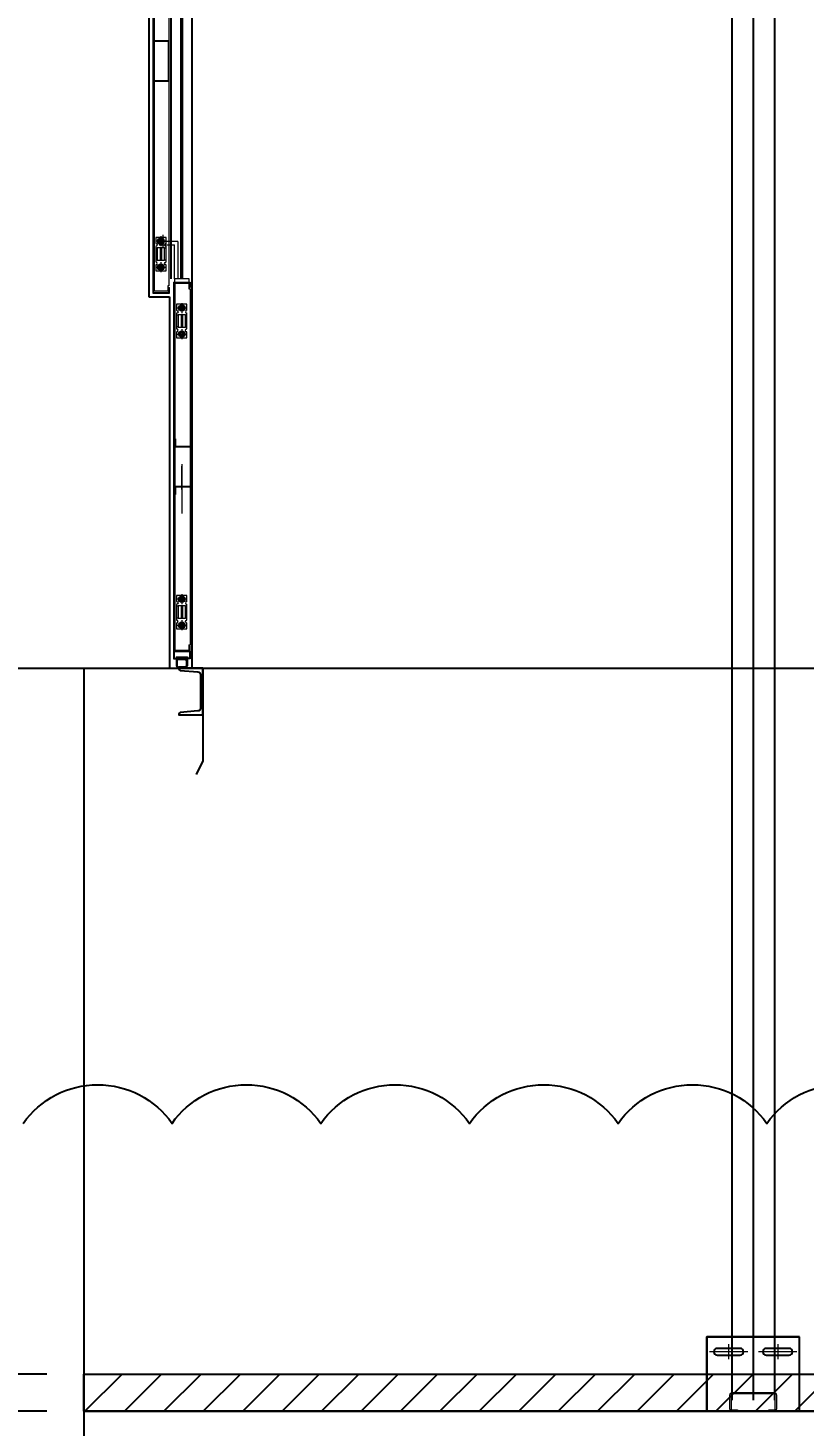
# Model space of a CAD drawing. Header units: millimetres. Extents: x 2370 to 266135, y -585395 to 33485.
# Drawn here: x 214324 to 216411, y -876 to 2888 of the extents above; entities that cross this region are included whole.
import ezdxf
from ezdxf.lldxf.tags import DXFTag

# ---------------------------------------------------------------- set-up
doc = ezdxf.new("R2010")
doc.units = ezdxf.units.MM
doc.linetypes.add('HIDD', pattern=[0.375, 0.25, -0.125])
for name, color, linetype in [('0글씨', 3, 'Continuous'), ('1', 1, 'CENTER2'), ('15', 15, 'Continuous'), ('A-CEN', 22, 'Continuous'), ('DOOR', 4, 'Continuous'), ('FIN', 9, 'Continuous'), ('FIN-4', 4, 'Continuous'), ('x-sec$0$X_단면도(창고동)$0$ELE-2', 4, 'Continuous'), ('주단면도-1$0$A-ST-CONC', 2, 'Continuous')]:
    doc.layers.add(name, color=color, linetype=linetype)
for name, color, linetype, lineweight in [('6', 6, 'Continuous', 30), ('PANEL', 4, 'Continuous', 13), ('중심선', 6, 'CENTER2', 9)]:
    doc.layers.add(name, color=color, linetype=linetype, lineweight=lineweight)
doc.styles.get("Standard").update_dxf_attribs({"font": 'NanumGothicBold.ttf'})
tags = doc.linetypes.add('CENTER', pattern=[2, 1.25, -0.25, 0.25, -0.25]).pattern_tags.tags
tags[10:11] = [DXFTag(74, 4), DXFTag(75, 0), DXFTag(340, '0'), DXFTag(46, 1.0), DXFTag(50, 0.0), DXFTag(44, 0.0), DXFTag(45, 0.0)]
tags[8:9] = [DXFTag(74, 4), DXFTag(75, 0), DXFTag(340, '0'), DXFTag(46, 1.0), DXFTag(50, 0.0), DXFTag(44, 0.0), DXFTag(45, 0.0)]
tags[6:7] = [DXFTag(74, 4), DXFTag(75, 0), DXFTag(340, '0'), DXFTag(46, 1.0), DXFTag(50, 0.0), DXFTag(44, 0.0), DXFTag(45, 0.0)]
tags[4:5] = [DXFTag(74, 4), DXFTag(75, 0), DXFTag(340, '0'), DXFTag(46, 1.0), DXFTag(50, 0.0), DXFTag(44, 0.0), DXFTag(45, 0.0)]
tags = doc.linetypes.add('CENTER2', pattern=[1.125, 0.75, -0.125, 0.125, -0.125]).pattern_tags.tags
tags[10:11] = [DXFTag(74, 4), DXFTag(75, 0), DXFTag(340, '0'), DXFTag(46, 1.0), DXFTag(50, 0.0), DXFTag(44, 0.0), DXFTag(45, 0.0)]
tags[8:9] = [DXFTag(74, 4), DXFTag(75, 0), DXFTag(340, '0'), DXFTag(46, 1.0), DXFTag(50, 0.0), DXFTag(44, 0.0), DXFTag(45, 0.0)]
tags[6:7] = [DXFTag(74, 4), DXFTag(75, 0), DXFTag(340, '0'), DXFTag(46, 1.0), DXFTag(50, 0.0), DXFTag(44, 0.0), DXFTag(45, 0.0)]
tags[4:5] = [DXFTag(74, 4), DXFTag(75, 0), DXFTag(340, '0'), DXFTag(46, 1.0), DXFTag(50, 0.0), DXFTag(44, 0.0), DXFTag(45, 0.0)]
tags = doc.linetypes.add('HIDDEN', pattern=[0.375, 0.25, -0.125]).pattern_tags.tags
tags[6:7] = [DXFTag(74, 4), DXFTag(75, 0), DXFTag(340, '0'), DXFTag(46, 1.0), DXFTag(50, 0.0), DXFTag(44, 0.0), DXFTag(45, 0.0)]
tags[4:5] = [DXFTag(74, 4), DXFTag(75, 0), DXFTag(340, '0'), DXFTag(46, 1.0), DXFTag(50, 0.0), DXFTag(44, 0.0), DXFTag(45, 0.0)]
tags = doc.linetypes.add('PHANTOM', pattern=[2.5, 1.25, -0.25, 0.25, -0.25, 0.25, -0.25]).pattern_tags.tags
tags[14:15] = [DXFTag(74, 4), DXFTag(75, 0), DXFTag(340, '0'), DXFTag(46, 1.0), DXFTag(50, 0.0), DXFTag(44, 0.0), DXFTag(45, 0.0)]
tags[12:13] = [DXFTag(74, 4), DXFTag(75, 0), DXFTag(340, '0'), DXFTag(46, 1.0), DXFTag(50, 0.0), DXFTag(44, 0.0), DXFTag(45, 0.0)]
tags[10:11] = [DXFTag(74, 4), DXFTag(75, 0), DXFTag(340, '0'), DXFTag(46, 1.0), DXFTag(50, 0.0), DXFTag(44, 0.0), DXFTag(45, 0.0)]
tags[8:9] = [DXFTag(74, 4), DXFTag(75, 0), DXFTag(340, '0'), DXFTag(46, 1.0), DXFTag(50, 0.0), DXFTag(44, 0.0), DXFTag(45, 0.0)]
tags[6:7] = [DXFTag(74, 4), DXFTag(75, 0), DXFTag(340, '0'), DXFTag(46, 1.0), DXFTag(50, 0.0), DXFTag(44, 0.0), DXFTag(45, 0.0)]
tags[4:5] = [DXFTag(74, 4), DXFTag(75, 0), DXFTag(340, '0'), DXFTag(46, 1.0), DXFTag(50, 0.0), DXFTag(44, 0.0), DXFTag(45, 0.0)]
doc.dimstyles.new('DIM-A-002-단면', dxfattribs={"dimscale": 330, "dimtxt": 1, "dimasz": 0.4, "dimexe": 0.2, "dimexo": 0.3, "dimgap": 0.4, "dimtad": 1, "dimdec": 0, "dimtxsty": 'Standard', "dimcen": 0, "dimclrd": 15, "dimclre": 15, "dimclrt": 3, "dimadec": 0, "dimazin": 0, "dimtfac": 1, "dimtmove": 0, "dimatfit": 3, "dimfxl": 1, "dimarcsym": 0})

# ---------------------------------------------------------------- blocks, each defined once
blk = doc.blocks.new('A$CB6419878')
at = {"layer": '6', "linetype": 'ByBlock', "lineweight": 9, "ltscale": 6}
h = blk.add_hatch(color=2, dxfattribs=at)
h.paths.add_polyline_path([(1143.1, 316.2), (1143.1, 313.2), (1133.1, 313.2), (1133.1, 311.6), (1143.1, 311.6), (1143.1, 292.6, -0.414214), (1137.1, 286.6), (1119.1, 286.6, -0.414214), (1113.1, 292.6), (1113.1, 311.6), (1123.1, 311.6), (1123.1, 313.2), (1113.1, 313.2), (1113.1, 316.2)])
h.paths.add_polyline_path([(1119.1, 308.6, 0.414214), (1116.1, 305.6), (1116.1, 292.6, 0.414214), (1119.1, 289.6), (1137.1, 289.6, 0.414214), (1140.1, 292.6), (1140.1, 305.6, 0.414214), (1137.1, 308.6)], flags=16)
at = {"layer": '1', "color": 1, "lineweight": 9}
for p, q in [((1085.4, 1435.5, 0), (1058.4, 1435.5, 0)), ((1071.9, 1449, 0), (1071.9, 1422, 0)), ((1058.4, 1365.5, 0), (1085.4, 1365.5, 0)), ((1071.9, 1379, 0), (1071.9, 1352, 0)), ((1141.6, 1255.5, 0), (1114.6, 1255.5, 0)), ((1128.1, 1269, 0), (1128.1, 1242, 0)), ((1114.6, 1185.5, 0), (1141.6, 1185.5, 0)), ((1128.1, 1199, 0), (1128.1, 1172, 0)), ((1141.6, 471.6, 0), (1114.6, 471.6, 0)), ((1128.1, 485.1, 0), (1128.1, 458.1, 0)), ((1128.1, 415.1, 0), (1128.1, 388.1, 0)), ((1114.6, 401.6, 0), (1141.6, 401.6, 0))]:
    blk.add_line(p, q, dxfattribs=at)
at = {"layer": '1', "color": 1, "linetype": 'CENTER', "lineweight": 9}
blk.add_line((1077.1, 1452.5, 0), (1077.1, 1416.5, 0), dxfattribs=at)
at = {"layer": '6', "color": 0, "linetype": 'ByBlock', "lineweight": 9, "ltscale": 6}
for p, q in [((1123.1, 313.2, 0), (1113.1, 313.2, 0)), ((1113.1, 311.6, 0), (1123.1, 311.6, 0)), ((1137.1, 308.6, 0), (1119.1, 308.6, 0)), ((1137.1, 308.6, 0), (1119.1, 308.6, 0)), ((1123.1, 313.2, 0), (1123.1, 311.6, 0)), ((1123.1, 313.2, 0), (1123.1, 311.6, 0)), ((1133.1, 313.2, 0), (1133.1, 311.6, 0)), ((1133.1, 313.2, 0), (1133.1, 311.6, 0)), ((1133.1, 313.2, 0), (1143.1, 313.2, 0)), ((1133.1, 311.6, 0), (1143.1, 311.6, 0)), ((1137.1, 289.6, 0), (1119.1, 289.6, 0)), ((1137.1, 289.6, 0), (1119.1, 289.6, 0)), ((1119.1, 286.6, 0), (1137.1, 286.6, 0)), ((1119.1, 286.6, 0), (1137.1, 286.6, 0))]:
    blk.add_line(p, q, dxfattribs=at)
at = {"layer": 'DOOR', "lineweight": 9}
for p, q in [((1049.8, 2325.2, 0), (1049.8, 1295.5, 0)), ((1051.4, 1300.5, 0), (1051.4, 2325.2, 0)), ((1051.4, 2323.6, 0), (1051.4, 1297.1, 0)), ((1093.4, 2325.2, 0), (1093.4, 1315.5, 0)), ((1051.4, 1995.3, 0), (1053, 1995.3, 0)), ((1051.4, 1995.3, 0), (1051.4, 1973.7, 0)), ((1053, 1995.3, 0), (1053, 1975.3, 0)), ((1051.4, 1973.7, 0), (1091.8, 1973.7, 0)), ((1053, 1975.3, 0), (1093.4, 1975.3, 0)), ((1091.8, 1973.7, 0), (1091.8, 1866.9, 0)), ((1093.4, 1975.3, 0), (1093.4, 1865.3, 0)), ((1091.8, 1866.9, 0), (1051.4, 1866.9, 0)), ((1051.4, 1866.9, 0), (1051.4, 1845.3, 0)), ((1051.4, 1845.3, 0), (1053, 1845.3, 0)), ((1093.4, 1865.3, 0), (1053, 1865.3, 0)), ((1053, 1865.3, 0), (1053, 1845.3, 0)), ((1064.4, 1435.5, 0), (1068.2, 1442, 0)), ((1068.2, 1429, 0), (1064.4, 1435.5, 0)), ((1067.1, 1434.5, 0), (1067.1, 1425.5, 0)), ((1117.1, 1434.5, 0), (1067.1, 1434.5, 0)), ((1068.2, 1442, 0), (1075.7, 1442, 0)), ((1075.7, 1442, 0), (1079.4, 1435.5, 0)), ((1079.4, 1435.5, 0), (1075.7, 1429, 0)), ((1117.1, 1434.5, 0), (1117.1, 1334.5, 0)), ((1067.1, 1425.5, 0), (1108.1, 1425.5, 0)), ((1075.7, 1429, 0), (1068.2, 1429, 0)), ((1108.1, 1334.5, 0), (1108.1, 1425.5, 0)), ((1068.2, 1372, 0), (1064.4, 1365.5, 0)), ((1064.4, 1365.5, 0), (1068.2, 1359, 0)), ((1075.7, 1372, 0), (1068.2, 1372, 0)), ((1068.2, 1359, 0), (1075.7, 1359, 0)), ((1079.4, 1365.5, 0), (1075.7, 1372, 0)), ((1075.7, 1359, 0), (1079.4, 1365.5, 0)), ((1105.6, 1325.5, 0), (1150.6, 1325.5, 0)), ((1105.6, 1325.5, 0), (1105.6, 331.6, 0)), ((1107.2, 1323.9, 0), (1149, 1323.9, 0)), ((1107.2, 333.2, 0), (1107.2, 1323.9, 0)), ((1107.2, 1322.6, 0), (1147.2, 1322.6, 0)), ((1107.2, 333.7, 0), (1107.2, 1322.6, 0)), ((1108.1, 1334.5, 0), (1108.1, 1325.5, 0)), ((1117.1, 1334.5, 0), (1108.1, 1334.5, 0)), ((1148.1, 1334.5, 0), (1108.1, 1334.5, 0)), ((1108.1, 1325.5, 0), (1148.1, 1325.5, 0)), ((1147.2, 1322.6, 0), (1147.2, 1307.6, 0)), ((1148.1, 1325.5, 0), (1148.1, 1334.5, 0)), ((1149, 1323.9, 0), (1149, 1310.5, 0)), ((1150.6, 1325.5, 0), (1150.6, 1310.5, 0)), ((1049.8, 1295.5, 0), (1094.8, 1295.5, 0)), ((1090.4, 1300.5, 0), (1051.4, 1300.5, 0)), ((1051.4, 1297.1, 0), (1093.2, 1297.1, 0)), ((1093.4, 1315.5, 0), (1090.4, 1315.5, 0)), ((1090.4, 1315.5, 0), (1090.4, 1300.5, 0)), ((1093.2, 1310.5, 0), (1094.8, 1310.5, 0)), ((1093.2, 1297.1, 0), (1093.2, 1310.5, 0)), ((1094.8, 1295.5, 0), (1094.8, 1310.5, 0)), ((1147.2, 1307.6, 0), (1150.2, 1307.6, 0)), ((1149, 1310.5, 0), (1150.6, 1310.5, 0)), ((1150.2, 1307.6, 0), (1150.2, 348.7, 0)), ((1120.6, 1255.5, 0), (1124.4, 1262, 0)), ((1124.4, 1249, 0), (1120.6, 1255.5, 0)), ((1124.4, 1262, 0), (1131.9, 1262, 0)), ((1131.9, 1249, 0), (1124.4, 1249, 0)), ((1131.9, 1262, 0), (1135.6, 1255.5, 0)), ((1135.6, 1255.5, 0), (1131.9, 1249, 0)), ((1124.4, 1192, 0), (1120.6, 1185.5, 0)), ((1120.6, 1185.5, 0), (1124.4, 1179, 0)), ((1131.9, 1192, 0), (1124.4, 1192, 0)), ((1124.4, 1179, 0), (1131.9, 1179, 0)), ((1135.6, 1185.5, 0), (1131.9, 1192, 0)), ((1131.9, 1179, 0), (1135.6, 1185.5, 0)), ((1109.8, 903.3, 0), (1111.4, 903.3, 0)), ((1109.8, 903.3, 0), (1109.8, 881.7, 0)), ((1111.4, 903.3, 0), (1111.4, 883.3, 0)), ((1109.8, 881.7, 0), (1150.2, 881.7, 0)), ((1111.4, 883.3, 0), (1151.8, 883.3, 0)), ((1150.2, 881.7, 0), (1150.2, 774.9, 0)), ((1151.8, 883.3, 0), (1151.8, 773.3, 0)), ((1128.1, 835.2, 0), (1128.1, 772.2, 0)), ((1128.1, 767.2, 0), (1128.1, 830.2, 0)), ((1128.1, 825.2, 0), (1128.1, 762.2, 0)), ((1109.8, 774.9, 0), (1109.8, 753.3, 0)), ((1150.2, 774.9, 0), (1109.8, 774.9, 0)), ((1109.8, 753.3, 0), (1111.4, 753.3, 0)), ((1111.4, 773.3, 0), (1111.4, 753.3, 0)), ((1151.8, 773.3, 0), (1111.4, 773.3, 0)), ((1128.1, 775.2, 0), (1128.1, 712.2, 0)), ((1128.1, 765.2, 0), (1128.1, 702.2, 0)), ((1120.6, 471.6, 0), (1124.4, 478.1, 0)), ((1124.4, 465.1, 0), (1120.6, 471.6, 0)), ((1124.4, 478.1, 0), (1131.9, 478.1, 0)), ((1131.9, 465.1, 0), (1124.4, 465.1, 0)), ((1131.9, 478.1, 0), (1135.6, 471.6, 0)), ((1135.6, 471.6, 0), (1131.9, 465.1, 0)), ((1124.4, 408.1, 0), (1120.6, 401.6, 0)), ((1120.6, 401.6, 0), (1124.4, 395.1, 0)), ((1131.9, 408.1, 0), (1124.4, 408.1, 0)), ((1124.4, 395.1, 0), (1131.9, 395.1, 0)), ((1135.6, 401.6, 0), (1131.9, 408.1, 0)), ((1131.9, 395.1, 0), (1135.6, 401.6, 0)), ((1147.2, 348.7, 0), (1150.2, 348.7, 0)), ((1147.2, 348.7, 0), (1147.2, 333.7, 0)), ((1149, 346.6, 0), (1150.6, 346.6, 0)), ((1149, 333.2, 0), (1149, 346.6, 0)), ((1150.6, 331.6, 0), (1150.6, 346.6, 0)), ((1105.6, 331.6, 0), (1105.6, 311.6, 0)), ((1150.6, 331.6, 0), (1105.6, 331.6, 0)), ((1105.6, 331.6, 0), (1150.6, 331.6, 0)), ((1105.6, 311.6, 0), (1118.1, 311.6, 0)), ((1147.2, 333.7, 0), (1107.2, 333.7, 0)), ((1107.2, 333.2, 0), (1149, 333.2, 0)), ((1107.2, 330, 0), (1107.2, 313.2, 0)), ((1149, 330, 0), (1107.2, 330, 0)), ((1107.2, 313.2, 0), (1118.1, 313.2, 0)), ((1113.1, 316.2, 0), (1113.1, 313.2, 0)), ((1113.1, 316.2, 0), (1113.1, 313.2, 0)), ((1113.1, 316.2, 0), (1143.1, 316.2, 0)), ((1113.1, 316.2, 0), (1143.1, 316.2, 0)), ((1113.1, 311.6, 0), (1113.1, 292.6, 0)), ((1113.1, 311.6, 0), (1113.1, 292.6, 0)), ((1116.1, 305.6, 0), (1116.1, 292.6, 0)), ((1116.1, 305.6, 0), (1116.1, 292.6, 0)), ((1118.1, 313.2, 0), (1118.1, 311.6, 0)), ((1138.1, 313.2, 0), (1138.1, 311.6, 0)), ((1149, 313.2, 0), (1138.1, 313.2, 0)), ((1150.6, 311.6, 0), (1138.1, 311.6, 0)), ((1140.1, 305.6, 0), (1140.1, 292.6, 0)), ((1140.1, 305.6, 0), (1140.1, 292.6, 0)), ((1143.1, 316.2, 0), (1143.1, 313.2, 0)), ((1143.1, 316.2, 0), (1143.1, 313.2, 0)), ((1143.1, 311.6, 0), (1143.1, 292.6, 0)), ((1143.1, 311.6, 0), (1143.1, 292.6, 0)), ((1149, 330, 0), (1149, 313.2, 0)), ((1150.6, 331.6, 0), (1150.6, 311.6, 0))]:
    blk.add_line(p, q, dxfattribs=at)
at = {"layer": 'DOOR', "linetype": 'HIDDEN', "lineweight": 9}
for p, q in [((1054.6, 1300.5, 0), (1054.6, 2325.2, 0)), ((1110.4, 333.7, 0), (1110.4, 1322.6, 0))]:
    blk.add_line(p, q, dxfattribs=at)
at = {"layer": 'DOOR', "lineweight": 9, "ltscale": 8}
for p, q in [((1057.9, 1445.5, 0), (1057.9, 1429.5, 0)), ((1085.9, 1445.5, 0), (1057.9, 1445.5, 0)), ((1085.9, 1429.5, 0), (1085.9, 1445.5, 0)), ((1057.9, 1421.5, 0), (1057.9, 1379.5, 0)), ((1061.9, 1416.5, 0), (1057.9, 1416.5, 0)), ((1081.9, 1417.5, 0), (1061.9, 1417.5, 0)), ((1061.9, 1417.5, 0), (1061.9, 1383.5, 0)), ((1069.9, 1417.5, 0), (1069.9, 1383.5, 0)), ((1073.9, 1417.5, 0), (1073.9, 1383.5, 0)), ((1081.9, 1383.5, 0), (1081.9, 1417.5, 0)), ((1085.9, 1416.5, 0), (1081.9, 1416.5, 0)), ((1085.9, 1379.5, 0), (1085.9, 1421.5, 0)), ((1061.9, 1384.5, 0), (1057.9, 1384.5, 0)), ((1057.9, 1371.5, 0), (1057.9, 1355.5, 0)), ((1057.9, 1355.5, 0), (1085.9, 1355.5, 0)), ((1081.9, 1383.5, 0), (1061.9, 1383.5, 0)), ((1085.9, 1384.5, 0), (1081.9, 1384.5, 0)), ((1085.9, 1355.5, 0), (1085.9, 1371.5, 0)), ((1114.1, 1265.5, 0), (1114.1, 1249.5, 0)), ((1142.1, 1265.5, 0), (1114.1, 1265.5, 0)), ((1142.1, 1249.5, 0), (1142.1, 1265.5, 0)), ((1114.1, 1241.5, 0), (1114.1, 1199.5, 0)), ((1118.1, 1236.5, 0), (1114.1, 1236.5, 0)), ((1118.1, 1204.5, 0), (1114.1, 1204.5, 0)), ((1138.1, 1237.5, 0), (1118.1, 1237.5, 0)), ((1118.1, 1237.5, 0), (1118.1, 1203.5, 0)), ((1126.1, 1237.5, 0), (1126.1, 1203.5, 0)), ((1130.1, 1237.5, 0), (1130.1, 1203.5, 0)), ((1138.1, 1203.5, 0), (1138.1, 1237.5, 0)), ((1142.1, 1236.5, 0), (1138.1, 1236.5, 0)), ((1142.1, 1204.5, 0), (1138.1, 1204.5, 0)), ((1142.1, 1199.5, 0), (1142.1, 1241.5, 0)), ((1114.1, 1191.5, 0), (1114.1, 1175.5, 0)), ((1114.1, 1175.5, 0), (1142.1, 1175.5, 0)), ((1138.1, 1203.5, 0), (1118.1, 1203.5, 0)), ((1142.1, 1175.5, 0), (1142.1, 1191.5, 0)), ((1114.1, 481.6, 0), (1114.1, 465.6, 0)), ((1142.1, 481.6, 0), (1114.1, 481.6, 0)), ((1114.1, 457.6, 0), (1114.1, 415.6, 0)), ((1118.1, 452.6, 0), (1114.1, 452.6, 0)), ((1138.1, 453.6, 0), (1118.1, 453.6, 0)), ((1118.1, 453.6, 0), (1118.1, 419.6, 0)), ((1126.1, 453.6, 0), (1126.1, 419.6, 0)), ((1130.1, 453.6, 0), (1130.1, 419.6, 0)), ((1138.1, 419.6, 0), (1138.1, 453.6, 0)), ((1142.1, 452.6, 0), (1138.1, 452.6, 0)), ((1142.1, 465.6, 0), (1142.1, 481.6, 0)), ((1142.1, 415.6, 0), (1142.1, 457.6, 0)), ((1118.1, 420.6, 0), (1114.1, 420.6, 0)), ((1138.1, 419.6, 0), (1118.1, 419.6, 0)), ((1142.1, 420.6, 0), (1138.1, 420.6, 0)), ((1114.1, 407.6, 0), (1114.1, 391.6, 0)), ((1114.1, 391.6, 0), (1142.1, 391.6, 0)), ((1142.1, 391.6, 0), (1142.1, 407.6, 0))]:
    blk.add_line(p, q, dxfattribs=at)
at = {"layer": 'DOOR', "lineweight": 9}
for centre, radius in [((1071.9, 1435.5, 0), 8.5), ((1071.9, 1435.5, 0), 6.5), ((1071.9, 1435.5, 0), 5), ((1071.9, 1365.5, 0), 8.5), ((1071.9, 1365.5, 0), 6.5), ((1071.9, 1365.5, 0), 5), ((1128.1, 1255.5, 0), 8.5), ((1128.1, 1255.5, 0), 6.5), ((1128.1, 1255.5, 0), 5), ((1128.1, 1185.5, 0), 8.5), ((1128.1, 1185.5, 0), 6.5), ((1128.1, 1185.5, 0), 5), ((1128.1, 471.6, 0), 8.5), ((1128.1, 471.6, 0), 6.5), ((1128.1, 471.6, 0), 5), ((1128.1, 401.6, 0), 8.5), ((1128.1, 401.6, 0), 6.5), ((1128.1, 401.6, 0), 5)]:
    blk.add_circle(centre, radius, dxfattribs=at)
at = {"layer": 'DOOR', "lineweight": 9, "ltscale": 8}
for centre in [(1071.9, 1435.5, 0), (1071.9, 1365.5, 0), (1128.1, 1255.5, 0), (1128.1, 1185.5, 0), (1128.1, 471.6, 0), (1128.1, 401.6, 0)]:
    blk.add_circle(centre, 4, dxfattribs=at)
at = {"layer": 'DOOR', "lineweight": 9}
for centre, radius, start, end in [((1119.1, 305.6, 0), 3, 90, 180), ((1119.1, 305.6, 0), 3, 90, 180), ((1137.1, 305.6, 0), 3, 0, 90), ((1137.1, 305.6, 0), 3, 0, 90), ((1119.1, 292.6, 0), 6, 180, 270), ((1119.1, 292.6, 0), 6, 180, 270), ((1119.1, 292.6, 0), 3, 180, 270), ((1119.1, 292.6, 0), 3, 180, 270), ((1137.1, 292.6, 0), 6, 270, 0), ((1137.1, 292.6, 0), 3, 270, 0), ((1137.1, 292.6, 0), 6, 270, 0), ((1137.1, 292.6, 0), 3, 270, 0)]:
    blk.add_arc(centre, radius, start, end, dxfattribs=at)
at = {"layer": 'DOOR', "lineweight": 9, "ltscale": 8, "extrusion": (0, 0, -1)}
for centre, start_param, end_param in [((1057.9, 1425.5, 0), -1.569339, 1.570796), ((1085.9, 1375.5, 0), 1.572252, 4.712387), ((1114.1, 1245.5, 0), -1.569339, 1.570796), ((1142.1, 1195.5, 0), 1.572252, 4.712387), ((1114.1, 461.6, 0), -1.569339, 1.570796), ((1142.1, 411.6, 0), 1.572252, 4.712387)]:
    blk.add_ellipse(centre, major_axis=(4, 0), ratio=0.999273, start_param=start_param, end_param=end_param, dxfattribs=at)
at = {"layer": 'DOOR', "lineweight": 9, "ltscale": 8}
for centre, start_param, end_param in [((1085.9, 1425.5, 0), -1.569339, 1.570796), ((1057.9, 1375.5, 0), 1.572252, 4.712387), ((1142.1, 1245.5, 0), -1.569339, 1.570796), ((1114.1, 1195.5, 0), 1.572252, 4.712387), ((1142.1, 461.6, 0), -1.569339, 1.570796), ((1114.1, 411.6, 0), 1.572252, 4.712387)]:
    blk.add_ellipse(centre, major_axis=(-4, 0), ratio=0.999273, start_param=start_param, end_param=end_param, dxfattribs=at)
at = {"layer": 'FIN', "color": 6, "linetype": 'PHANTOM'}
for p, q in [((1099.6, 1334.5, 0), (1099.6, 4494.8, 0)), ((1126.6, 1334.5, 0), (1126.6, 4494.8, 0)), ((1129.6, 1334.5, 0), (1129.6, 4494.8, 0))]:
    blk.add_line(p, q, dxfattribs=at)
at = {"layer": 'FIN', "color": 6}
for p, q in [((1154.8, 4494.7, 0), (1154.8, 286.2, 0)), ((1154.8, 4494.7, 0), (1154.8, 286.2, 0)), ((1039.1, 2285.2, 0), (1039.1, 1285.5, 0)), ((1039.1, 1285.5, 0), (1094.8, 1285.5, 0)), ((1094.8, 1285.5, 0), (1094.8, 285.8, 0)), ((0, 285.8, 0), (1184.8, 285.8, 0)), ((1184.8, 285.8, 0), (1184.8, 36.5, 0)), ((1184.8, 36.5, 0), (1166.7, 0, 0))]:
    blk.add_line(p, q, dxfattribs=at)
at = {"layer": 'FIN', "color": 6, "elevation": 0}
blk.add_lwpolyline([(1184.8, 285.8), (1119.8, 285.8), (1119.8, 284.1, 0.388879), (1123.5, 280.1), (1171.5, 275.9, -0.388879), (1178.8, 267.9), (1178.8, 178.7, -0.388879), (1171.5, 170.8), (1123.5, 166.6, 0.388879), (1119.8, 162.6), (1119.8, 160.8), (1184.8, 160.8), (1184.8, 285.8)], format="xyb", dxfattribs=at)
blk = doc.blocks.new('C형강 125x50')
at = {"layer": 'PANEL', "color": 0, "linetype": 'Continuous', "ltscale": 8}
blk.add_lwpolyline([(43.6, -59.3, 0.414214), (46.8, -56.1), (46.8, -42.5), (50, -42.5), (50, -56.1, -0.414214), (43.6, -62.5), (6.4, -62.5, -0.414214), (0, -56.1), (0, 56.1, -0.414214), (6.4, 62.5), (43.6, 62.5, -0.414214), (50, 56.1), (50, 42.5), (46.8, 42.5), (46.8, 56.1, 0.414214), (43.6, 59.3), (6.4, 59.3, 0.414214), (3.2, 56.1), (3.2, -56.1, 0.414214), (6.4, -59.3)], format="xyb", close=True, dxfattribs=at)
blk = doc.blocks.new('SF SDF SAF SAF SA FAS')
at = {"linetype": 'Continuous', "ltscale": 0.5}
blk.add_lwpolyline([(-31, 9), (31, 9, -1), (31, -9), (-31, -9, -1)], format="xyb", close=True, dxfattribs=at)
at = {"layer": '중심선', "ltscale": 250}
for p, q in [((-51.5, 0), (51.5, 0)), ((0, 20), (0, -20))]:
    blk.add_line(p, q, dxfattribs=at)
blk = doc.blocks.new('3GGT')
at = {"linetype": 'Continuous', "ltscale": 0.5}
for p, q in [((166230.7, 98412.1), (165980.7, 98412.1)), ((166230.7, 98212.1), (166230.7, 98412.1))]:
    blk.add_line(p, q, dxfattribs=at)
blk.add_lwpolyline([(165980.7, 98412.1), (166230.7, 98412.1), (166230.7, 98212.1), (165980.7, 98212.1)], close=True, dxfattribs=at)
for p in [(166039.7, 98372.1), (166171.7, 98372.1)]:
    blk.add_blockref('SF SDF SAF SAF SA FAS', p)
at = {"color": 1, "linetype": 'HIDD', "xscale": -1, "rotation": 89.99999999999416}
blk.add_blockref('C형강 125x50', (166105.7, 98262.1), dxfattribs=at)
blk = doc.blocks.new('*D1860')
at = {"color": 15, "lineweight": -2}
for p, q in [((210248.1, 1164.1), (208074.3, 1164.1)), ((208140.3, -703.9), (208140.3, 1032.1)), ((214374.6, -835.9), (208074.3, -835.9))]:
    blk.add_line(p, q, dxfattribs=at)
at = {"color": 15}
for points in [[(208162.3, 1032.1), (208118.3, 1032.1), (208140.3, 1164.1)], [(208118.3, -703.9), (208162.3, -703.9), (208140.3, -835.9)]]:
    blk.add_solid(points, dxfattribs=at)
at = {"layer": 'Defpoints', "color": 0}
for p in [(208140.3, 1164.1), (210347.1, 1164.1), (214473.6, -835.9)]:
    blk.add_point(p, dxfattribs=at)
at = {"color": 3, "ltscale": 600, "insert": (207531.5, 164.1), "char_height": 330, "attachment_point": 5, "rotation": 90}
blk.add_mtext('피트\\P2000', dxfattribs=at)
blk = doc.blocks.new('*D1861')
at = {"layer": '15', "color": 15, "lineweight": -2}
for p, q in [((209243.2, 1164.1), (209042.4, 1164.1)), ((209108.4, -603.9), (209108.4, 1032.1)), ((214374.6, -735.9), (209042.4, -735.9))]:
    blk.add_line(p, q, dxfattribs=at)
at = {"layer": '15', "color": 15}
for points in [[(209130.4, 1032.1), (209086.4, 1032.1), (209108.4, 1164.1)], [(209086.4, -603.9), (209130.4, -603.9), (209108.4, -735.9)]]:
    blk.add_solid(points, dxfattribs=at)
at = {"layer": 'Defpoints', "color": 0}
for p in [(209108.4, 1164.1), (209342.2, 1164.1), (214473.6, -735.9)]:
    blk.add_point(p, dxfattribs=at)
at = {"layer": '15', "color": 3, "ltscale": 600, "insert": (208794.3, 214.1), "char_height": 330, "attachment_point": 5, "rotation": 90}
blk.add_mtext('1900', dxfattribs=at)

msp = doc.modelspace()

# ---------------------------------------------------------------- hatches: boundary and pattern name
at = {"linetype": 'Continuous', "transparency": 33554687}
h = msp.add_hatch(dxfattribs=at)
h.set_pattern_fill('ANSI31', color=3, scale=600)
h.set_pattern_definition([(45, (1524678.135, -16129478.92), (-53.0330086, 53.0330086), [])])
h.paths.add_polyline_path([(214473.6, -735.9), (220024.1, -735.9), (220024.1, -835.9), (214473.6, -835.9)])

# ---------------------------------------------------------------- linework, layer by layer
at = {"color": 3}
for p, q in [((216217.2, 16121.9), (216217.2, -806.6)), ((216331.2, 16121.9), (216331.2, -806.6))]:
    msp.add_line(p, q, dxfattribs=at)
at = {"color": 3, "linetype": 'Continuous', "transparency": 33554687}
msp.add_lwpolyline([(214473.6, -735.9), (220024.1, -735.9), (220024.1, -835.9), (214473.6, -835.9)], close=True, dxfattribs=at)
at = {"layer": '0글씨'}
msp.add_lwpolyline([(214311, -61.2, -0.520567), (214711, -61.2, -0.520567), (215111, -61.2, -0.520567), (215511, -61.2, -0.520567), (215911, -61.2, -0.520567), (216311, -61.2, -0.520567), (216711, -61.2, -0.520567), (217111, -61.2, -0.520567), (217511, -61.2, -0.520567), (217911, -61.2, -0.520567), (218311, -61.2, -0.520567), (218711, -61.2, -0.520567), (219111, -61.2, -0.520567), (219511, -61.2, -0.520567), (219911, -61.2, -0.520567), (220311, -61.2, -0.520567), (220711, -61.2, -0.520567), (221111, -61.2, -0.520567), (221283.5, -288.7, -0.520567), (221283.5, -688.7, -0.520567), (221283.5, -1088.7, -0.520567)], format="xyb", dxfattribs=at)
at = {"layer": '1'}
msp.add_line((216274.2, 16121.9), (216274.2, -806.6), dxfattribs=at)
at = {"layer": 'A-CEN'}
msp.add_line((210452.6, 1164.1), (225510.3, 1164.1), dxfattribs=at)
at = {"layer": 'FIN-4'}
msp.add_line((214473.6, -835.9), (220223.6, -835.9), dxfattribs=at)
at = {"layer": 'x-sec$0$X_단면도(창고동)$0$ELE-2', "ltscale": 10}
msp.add_line((214473.6, -735.9), (220024.1, -735.9), dxfattribs=at)
at = {"layer": '주단면도-1$0$A-ST-CONC'}
for p, q in [((214173.6, 1164.1), (214473.6, 1164.1)), ((214473.6, 1164.1), (214473.6, -4585.9))]:
    msp.add_line(p, q, dxfattribs=at)

# ---------------------------------------------------------------- block references
at = {"ltscale": 600}
msp.add_blockref('A$CB6419878', (213609.2, 878.3), dxfattribs=at)
at = {"xscale": -1}
msp.add_blockref('3GGT', (382379.9, -99048), dxfattribs=at)

# ---------------------------------------------------------------- dimensions: what is measured, and where the dimension line sits
dim = msp.add_linear_dim(base=(208140.3, 1164.1), p1=(214473.6, -835.9), p2=(210347.1, 1164.1), angle=90, text='피트\\P<>', dimstyle='DIM-A-002-단면')
dim.commit()
dim.dimension.update_dxf_attribs({"geometry": '*D1860', "text_midpoint": (207531.5, 164.1)})
at = {"layer": '15'}
dim = msp.add_linear_dim(base=(209108.4, 1164.1), p1=(214473.6, -735.9), p2=(209342.2, 1164.1), angle=90, dimstyle='DIM-A-002-단면', dxfattribs=at)
dim.commit()
dim.dimension.update_dxf_attribs({"geometry": '*D1861', "text_midpoint": (208794.3, 214.1)})

doc.saveas('drawing.dxf')
